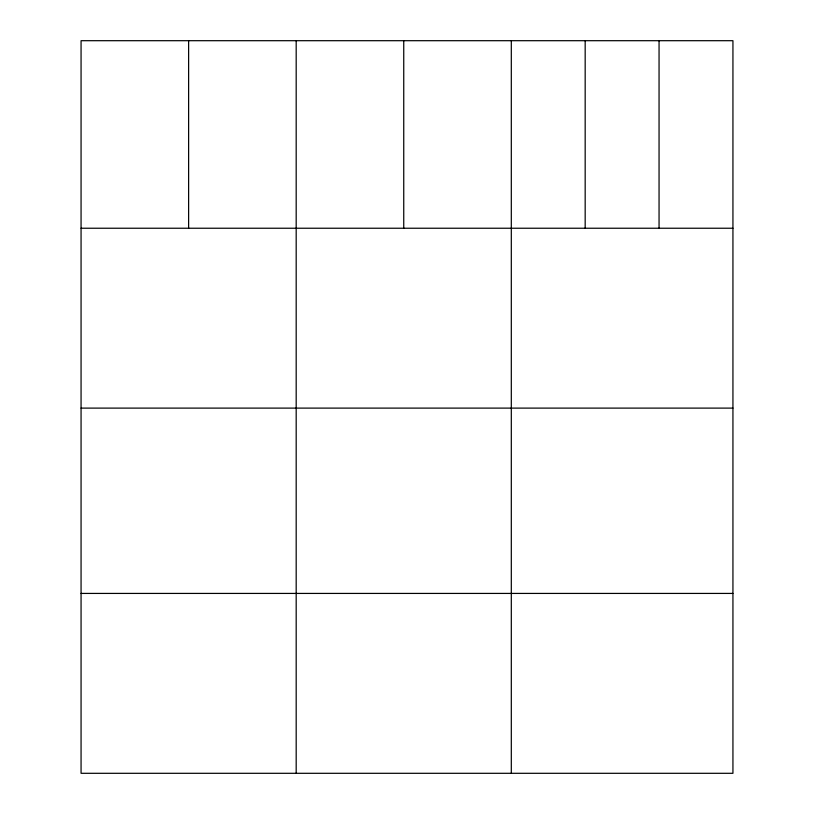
<?xml version="1.0" encoding="UTF-8"?>
<svg xmlns="http://www.w3.org/2000/svg" width="814" height="814" viewBox="0 0 814 814"><rect width="100%" height="100%" fill="white"/><g stroke="black" fill="none" stroke-linecap="round" stroke-linejoin="round"><path stroke-width="1.22" d="M732.936 228.235L732.936 773.3L81.064 773.3L81.064 40.7L732.936 40.7L732.936 228.235L81.064 228.235M81.064 408.109L732.936 408.109M81.064 593.426L732.936 593.426M659.055 40.7L659.055 228.235M585.174 40.7L585.174 228.235M511.304 40.7L511.304 773.3M403.744 40.7L403.744 228.235M296.184 40.7L296.184 773.3M188.624 40.7L188.624 228.235"/></g></svg>
